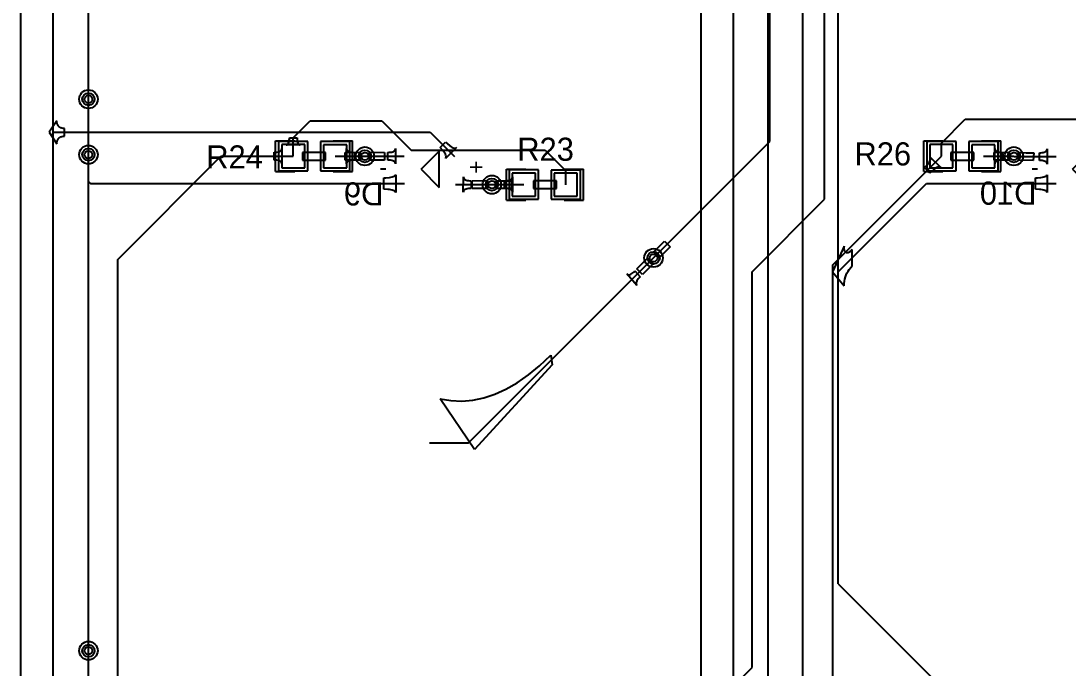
# Model space of a CAD drawing. Extents: x 44 to 130, y 28 to 128.
# Drawn here: x 44.45 to 79, y 61.78 to 83.11 of the extents above; entities that cross this region are included whole.
import ezdxf

# ---------------------------------------------------------------- set-up
doc = ezdxf.new("R2010")
doc.units = 0
doc.layers.get('0').update_dxf_attribs({"linetype": 'CONTINUOUS'})
for name, color, linetype in [('BOTTOMLAYER', 5, 'CONTINUOUS'), ('BOTTOMOVERLAY', 54, 'CONTINUOUS'), ('BOTTOMSOLDER', 6, 'CONTINUOUS'), ('KEEPOUTLAYER', 6, 'CONTINUOUS'), ('MULTILAYER', 9, 'CONTINUOUS'), ('TOPLAYER', 1, 'CONTINUOUS'), ('TOPOVERLAY', 2, 'CONTINUOUS'), ('TOPPASTE', 8, 'CONTINUOUS'), ('TOPSOLDER', 216, 'CONTINUOUS')]:
    doc.layers.add(name, color=color, linetype=linetype)

# ---------------------------------------------------------------- blocks, each defined once
blk = doc.blocks.new('LED_B_19')
at = {"layer": 'BOTTOMOVERLAY'}
for p, q in [((0.0254, 0.2794), (-0.5715, -0.3175)), ((0.0254, 0.2794), (0.6223, -0.3175)), ((-0.5715, -0.3175), (0.6223, -0.3175))]:
    blk.add_line(p, q, dxfattribs=at)
at = {"layer": 'BOTTOMOVERLAY', "text_generation_flag": 2}
for s, rotation, p in [('-', 90, (0.254, 1.651)), ('+', 180, (-0.127, -1.27))]:
    blk.add_text(s, height=0.5588, rotation=rotation, dxfattribs=at).set_placement(p)
blk = doc.blocks.new('LED_B_20')
at = {"layer": 'BOTTOMOVERLAY'}
for p, q in [((0.0254, 0.2794), (-0.5715, -0.3175)), ((0.0254, 0.2794), (0.6223, -0.3175)), ((-0.5715, -0.3175), (0.6223, -0.3175))]:
    blk.add_line(p, q, dxfattribs=at)
at = {"layer": 'BOTTOMOVERLAY', "text_generation_flag": 2}
for s, rotation, p in [('-', 90, (0.254, 1.651)), ('+', 180, (-0.127, -1.27))]:
    blk.add_text(s, height=0.5588, rotation=rotation, dxfattribs=at).set_placement(p)
blk = doc.blocks.new('0603__39')
at = {"layer": 'TOPLAYER'}
for p, q in [((-1.0668, 0.381), (-1.0668, -0.381)), ((-0.3048, 0.381), (-1.0668, 0.381)), ((-0.3048, -0.381), (-0.3048, 0.381)), ((0.3175, 0.379374), (0.3175, -0.382626)), ((1.0795, 0.379374), (0.3175, 0.379374)), ((1.0795, -0.382626), (1.0795, 0.379374)), ((-1.0668, -0.381), (-0.3048, -0.381)), ((0.3175, -0.382626), (1.0795, -0.382626))]:
    blk.add_line(p, q, dxfattribs=at)
for centre in [(-0.6858, 0), (0.6985, -0.001626)]:
    blk.add_circle(centre, 0, dxfattribs=at)
at = {"layer": 'TOPOVERLAY'}
for p, q in [((-0.635, 0.506374), (-1.27, 0.506374)), ((-1.27, 0.506374), (-1.27, -0.509626)), ((1.27, 0.506374), (0.635, 0.506374)), ((1.27, 0.506374), (1.27, -0.509626)), ((-0.380301, 0.125143), (-0.380301, -0.128857)), ((0.381698, 0.125143), (-0.380301, 0.125143)), ((0.381698, -0.128857), (0.381698, 0.125143)), ((-0.380301, -0.128857), (0.381698, -0.128857)), ((-0.635, -0.509626), (-1.27, -0.509626)), ((1.27, -0.509626), (0.635, -0.509626))]:
    blk.add_line(p, q, dxfattribs=at)
at = {"layer": 'TOPPASTE'}
for p, q in [((-1.0668, 0.381), (-1.0668, -0.381)), ((-0.3048, 0.381), (-1.0668, 0.381)), ((-0.3048, -0.381), (-0.3048, 0.381)), ((0.3175, 0.379374), (0.3175, -0.382626)), ((1.0795, 0.379374), (0.3175, 0.379374)), ((1.0795, -0.382626), (1.0795, 0.379374)), ((-1.0668, -0.381), (-0.3048, -0.381)), ((0.3175, -0.382626), (1.0795, -0.382626))]:
    blk.add_line(p, q, dxfattribs=at)
for centre in [(-0.6858, 0), (0.6985, -0.001626)]:
    blk.add_circle(centre, 0, dxfattribs=at)
at = {"layer": 'TOPSOLDER'}
for p, q in [((-1.1684, 0.4826), (-1.1684, -0.4826)), ((-0.2032, 0.4826), (-1.1684, 0.4826)), ((-0.2032, -0.4826), (-0.2032, 0.4826)), ((0.2159, 0.480974), (0.2159, -0.484226)), ((1.1811, 0.480974), (0.2159, 0.480974)), ((1.1811, -0.484226), (1.1811, 0.480974)), ((-1.1684, -0.4826), (-0.2032, -0.4826)), ((0.2159, -0.484226), (1.1811, -0.484226))]:
    blk.add_line(p, q, dxfattribs=at)
for centre in [(-0.6858, 0), (0.6985, -0.001626)]:
    blk.add_circle(centre, 0, dxfattribs=at)
blk = doc.blocks.new('0603__40')
at = {"layer": 'TOPLAYER'}
for p, q in [((-1.0668, 0.381), (-1.0668, -0.381)), ((-0.3048, 0.381), (-1.0668, 0.381)), ((-0.3048, -0.381), (-0.3048, 0.381)), ((0.3175, 0.379374), (0.3175, -0.382626)), ((1.0795, 0.379374), (0.3175, 0.379374)), ((1.0795, -0.382626), (1.0795, 0.379374)), ((-1.0668, -0.381), (-0.3048, -0.381)), ((0.3175, -0.382626), (1.0795, -0.382626))]:
    blk.add_line(p, q, dxfattribs=at)
for centre in [(-0.6858, 0), (0.6985, -0.001626)]:
    blk.add_circle(centre, 0, dxfattribs=at)
at = {"layer": 'TOPOVERLAY'}
for p, q in [((-1.27, 0.506374), (-0.635, 0.506374)), ((-1.27, -0.509626), (-1.27, 0.506374)), ((0.635, 0.506374), (1.27, 0.506374)), ((1.27, -0.509626), (1.27, 0.506374)), ((-0.380403, 0.125113), (-0.380403, -0.128887)), ((0.381597, 0.125113), (-0.380403, 0.125113)), ((0.381597, -0.128887), (0.381597, 0.125113)), ((-0.380403, -0.128887), (0.381597, -0.128887)), ((-1.27, -0.509626), (-0.635, -0.509626)), ((0.635, -0.509626), (1.27, -0.509626))]:
    blk.add_line(p, q, dxfattribs=at)
at = {"layer": 'TOPPASTE'}
for p, q in [((-1.0668, 0.381), (-1.0668, -0.381)), ((-0.3048, 0.381), (-1.0668, 0.381)), ((-0.3048, -0.381), (-0.3048, 0.381)), ((0.3175, 0.379374), (0.3175, -0.382626)), ((1.0795, 0.379374), (0.3175, 0.379374)), ((1.0795, -0.382626), (1.0795, 0.379374)), ((-1.0668, -0.381), (-0.3048, -0.381)), ((0.3175, -0.382626), (1.0795, -0.382626))]:
    blk.add_line(p, q, dxfattribs=at)
for centre in [(-0.6858, 0), (0.6985, -0.001626)]:
    blk.add_circle(centre, 0, dxfattribs=at)
at = {"layer": 'TOPSOLDER'}
for p, q in [((-1.1684, 0.4826), (-1.1684, -0.4826)), ((-0.2032, 0.4826), (-1.1684, 0.4826)), ((-0.2032, -0.4826), (-0.2032, 0.4826)), ((0.2159, 0.480974), (0.2159, -0.484226)), ((1.1811, 0.480974), (0.2159, 0.480974)), ((1.1811, -0.484226), (1.1811, 0.480974)), ((-1.1684, -0.4826), (-0.2032, -0.4826)), ((0.2159, -0.484226), (1.1811, -0.484226))]:
    blk.add_line(p, q, dxfattribs=at)
for centre in [(-0.6858, 0), (0.6985, -0.001626)]:
    blk.add_circle(centre, 0, dxfattribs=at)
blk = doc.blocks.new('0603__42')
at = {"layer": 'TOPLAYER'}
for p, q in [((-1.0668, 0.381), (-1.0668, -0.381)), ((-0.3048, 0.381), (-1.0668, 0.381)), ((-0.3048, -0.381), (-0.3048, 0.381)), ((0.3175, 0.379374), (0.3175, -0.382626)), ((1.0795, 0.379374), (0.3175, 0.379374)), ((1.0795, -0.382626), (1.0795, 0.379374)), ((-1.0668, -0.381), (-0.3048, -0.381)), ((0.3175, -0.382626), (1.0795, -0.382626))]:
    blk.add_line(p, q, dxfattribs=at)
for centre in [(-0.6858, 0), (0.6985, -0.001626)]:
    blk.add_circle(centre, 0, dxfattribs=at)
at = {"layer": 'TOPOVERLAY'}
for p, q in [((-1.27, 0.506374), (-0.635, 0.506374)), ((-1.27, -0.509626), (-1.27, 0.506374)), ((0.635, 0.506374), (1.27, 0.506374)), ((1.27, -0.509626), (1.27, 0.506374)), ((-0.380337, 0.12496), (-0.380337, -0.12904)), ((0.381663, 0.12496), (-0.380337, 0.12496)), ((0.381663, -0.12904), (0.381663, 0.12496)), ((-0.380337, -0.12904), (0.381663, -0.12904)), ((-1.27, -0.509626), (-0.635, -0.509626)), ((0.635, -0.509626), (1.27, -0.509626))]:
    blk.add_line(p, q, dxfattribs=at)
at = {"layer": 'TOPPASTE'}
for p, q in [((-1.0668, 0.381), (-1.0668, -0.381)), ((-0.3048, 0.381), (-1.0668, 0.381)), ((-0.3048, -0.381), (-0.3048, 0.381)), ((0.3175, 0.379374), (0.3175, -0.382626)), ((1.0795, 0.379374), (0.3175, 0.379374)), ((1.0795, -0.382626), (1.0795, 0.379374)), ((-1.0668, -0.381), (-0.3048, -0.381)), ((0.3175, -0.382626), (1.0795, -0.382626))]:
    blk.add_line(p, q, dxfattribs=at)
for centre in [(-0.6858, 0), (0.6985, -0.001626)]:
    blk.add_circle(centre, 0, dxfattribs=at)
at = {"layer": 'TOPSOLDER'}
for p, q in [((-1.1684, 0.4826), (-1.1684, -0.4826)), ((-0.2032, 0.4826), (-1.1684, 0.4826)), ((-0.2032, -0.4826), (-0.2032, 0.4826)), ((0.2159, 0.480974), (0.2159, -0.484226)), ((1.1811, 0.480974), (0.2159, 0.480974)), ((1.1811, -0.484226), (1.1811, 0.480974)), ((-1.1684, -0.4826), (-0.2032, -0.4826)), ((0.2159, -0.484226), (1.1811, -0.484226))]:
    blk.add_line(p, q, dxfattribs=at)
for centre in [(-0.6858, 0), (0.6985, -0.001626)]:
    blk.add_circle(centre, 0, dxfattribs=at)

msp = doc.modelspace()

# ---------------------------------------------------------------- linework, layer by layer
at = {"layer": 'BOTTOMLAYER'}
for p, q in [((69.106001, 42.382999), (69.106001, 111.877399)), ((67.963001, 42.281399), (67.963001, 109.743799)), ((45.509401, 79.441599), (45.509401, 97.577199)), ((46.677801, 80.533799), (46.677801, 95.799199)), ((70.249001, 42.636999), (70.249001, 94.300599)), ((66.896201, 41.722594), (66.896201, 93.284599)), ((71.417401, 74.844199), (71.417401, 93.055999)), ((45.636401, 79.822599), (45.382401, 79.441599)), ((45.638941, 79.774339), (45.636401, 79.822599)), ((45.646561, 79.731159), (45.638941, 79.774339)), ((45.659261, 79.693059), (45.646561, 79.731159)), ((45.677041, 79.660039), (45.659261, 79.693059)), ((45.699901, 79.632099), (45.677041, 79.660039)), ((45.727841, 79.609239), (45.699901, 79.632099)), ((45.760861, 79.591459), (45.727841, 79.609239)), ((45.798961, 79.578759), (45.760861, 79.591459)), ((45.842141, 79.571139), (45.798961, 79.578759)), ((45.890401, 79.568599), (45.842141, 79.571139)), ((45.890401, 79.314599), (45.890401, 79.568599)), ((45.382401, 79.441599), (45.382401, 79.441599)), ((45.382401, 79.441599), (45.382401, 79.441599)), ((45.382401, 79.441599), (45.382401, 79.441599)), ((45.382401, 79.441599), (45.382401, 79.441599)), ((45.382401, 79.441599), (45.382401, 79.441599)), ((45.382401, 79.441599), (45.382401, 79.441599)), ((45.382401, 79.441599), (45.382401, 79.441599)), ((45.382401, 79.441599), (45.382401, 79.441599)), ((45.382401, 79.441599), (45.382401, 79.441599)), ((45.382401, 79.441599), (45.382401, 79.441599)), ((45.382401, 79.441599), (45.636401, 79.060599)), ((45.509401, 79.441599), (57.9552, 79.441599)), ((45.509401, 61.382199), (45.509401, 79.441599)), ((45.638941, 79.108859), (45.646561, 79.152039)), ((45.646561, 79.152039), (45.659261, 79.190139)), ((45.659261, 79.190139), (45.677041, 79.223159)), ((45.677041, 79.223159), (45.699901, 79.251099)), ((45.699901, 79.251099), (45.727841, 79.273959)), ((45.727841, 79.273959), (45.760861, 79.291739)), ((45.760861, 79.291739), (45.798961, 79.304439)), ((45.798961, 79.304439), (45.842141, 79.312059)), ((45.842141, 79.312059), (45.890401, 79.314599)), ((57.9552, 79.441599), (58.755501, 78.641298)), ((58.276724, 78.940469), (58.45633, 79.120075)), ((58.45633, 79.120075), (58.508689, 79.069481)), ((45.636401, 79.060599), (45.638941, 79.108859)), ((55.952268, 78.520285), (55.952268, 78.784861)), ((55.952268, 78.784861), (55.958003, 78.783856)), ((55.958003, 78.783856), (55.973401, 78.782956)), ((55.973401, 78.782956), (56.44433, 78.779573)), ((56.44433, 78.779573), (56.44433, 78.525573)), ((56.55133, 78.779573), (56.600169, 78.780843)), ((56.55133, 78.525573), (56.55133, 78.779573)), ((56.600169, 78.780843), (56.643867, 78.784653)), ((56.643867, 78.784653), (56.682424, 78.791003)), ((56.682424, 78.791003), (56.71584, 78.799893)), ((56.71584, 78.799893), (56.744116, 78.811323)), ((56.744116, 78.811323), (56.76725, 78.825293)), ((56.76725, 78.825293), (56.785243, 78.841803)), ((56.785243, 78.841803), (56.798096, 78.860853)), ((56.798096, 78.860853), (56.805807, 78.882443)), ((56.805807, 78.882443), (56.808378, 78.906573)), ((56.808378, 78.906573), (56.808378, 78.398573)), ((58.370729, 78.839403), (58.276724, 78.940469)), ((58.406955, 78.794348), (58.370729, 78.839403)), ((58.435997, 78.752949), (58.406955, 78.794348)), ((58.815539, 78.937421), (58.459378, 78.58126)), ((58.508689, 79.069481), (58.602451, 78.989845)), ((58.602451, 78.989845), (58.64385, 78.960802)), ((58.64385, 78.960802), (58.681597, 78.938946)), ((58.681597, 78.938946), (58.715692, 78.924272)), ((58.715692, 78.924272), (58.746133, 78.916784)), ((58.746133, 78.916784), (58.772923, 78.916479)), ((58.772923, 78.916479), (58.796057, 78.923358)), ((58.796057, 78.923358), (58.815539, 78.937421)), ((77.362256, 78.517747), (77.366576, 78.782365)), ((77.366576, 78.782365), (77.37366, 78.77969)), ((77.37366, 78.77969), (77.390247, 78.7773)), ((77.390247, 78.7773), (77.416332, 78.775189)), ((77.416332, 78.775189), (77.615674, 78.769563)), ((78.100169, 78.769568), (78.143867, 78.773378)), ((78.143867, 78.773378), (78.182424, 78.779728)), ((78.182424, 78.779728), (78.215841, 78.788618)), ((78.215841, 78.788618), (78.244116, 78.800048)), ((78.244116, 78.800048), (78.26725, 78.814018)), ((78.26725, 78.814018), (78.285243, 78.830528)), ((78.285243, 78.830528), (78.298096, 78.849578)), ((78.298096, 78.849578), (78.305807, 78.871168)), ((78.305807, 78.871168), (78.308378, 78.895298)), ((78.308378, 78.895298), (78.308378, 78.387298)), ((46.677801, 77.815999), (46.677801, 78.704999)), ((55.798027, 78.652573), (57.093226, 78.652573)), ((56.44433, 78.525573), (55.952268, 78.520285)), ((56.600169, 78.524303), (56.55133, 78.525573)), ((56.643867, 78.520493), (56.600169, 78.524303)), ((56.682424, 78.514143), (56.643867, 78.520493)), ((56.71584, 78.505253), (56.682424, 78.514143)), ((56.744116, 78.493823), (56.71584, 78.505253)), ((56.76725, 78.479853), (56.744116, 78.493823)), ((56.785243, 78.463343), (56.76725, 78.479853)), ((56.798096, 78.444293), (56.785243, 78.463343)), ((56.805807, 78.422703), (56.798096, 78.444293)), ((58.457854, 78.715202), (58.435997, 78.752949)), ((58.472527, 78.681108), (58.457854, 78.715202)), ((58.459378, 78.58126), (58.473442, 78.600742)), ((58.480015, 78.650666), (58.472527, 78.681108)), ((58.473442, 78.600742), (58.48032, 78.623876)), ((58.48032, 78.623876), (58.480015, 78.650666)), ((77.221502, 78.641298), (78.604501, 78.641298)), ((77.846804, 78.514298), (77.362256, 78.517747)), ((77.615674, 78.769563), (77.864934, 78.768298)), ((77.864934, 78.768298), (77.846804, 78.514298)), ((78.05133, 78.768298), (78.100169, 78.769568)), ((78.05133, 78.514298), (78.05133, 78.768298)), ((78.100169, 78.513028), (78.05133, 78.514298)), ((78.143867, 78.509218), (78.100169, 78.513028)), ((78.182424, 78.502868), (78.143867, 78.509218)), ((78.215841, 78.493978), (78.182424, 78.502868)), ((78.244116, 78.482548), (78.215841, 78.493978)), ((78.26725, 78.468578), (78.244116, 78.482548)), ((78.285243, 78.452068), (78.26725, 78.468578)), ((78.298096, 78.433018), (78.285243, 78.452068)), ((78.305807, 78.411428), (78.298096, 78.433018)), ((56.808378, 78.398573), (56.805807, 78.422703)), ((78.308378, 78.387298), (78.305807, 78.411428)), ((46.677801, 77.815999), (46.741502, 77.752298)), ((46.677801, 62.347399), (46.677801, 77.815999)), ((46.741502, 77.752298), (57.104501, 77.752298)), ((56.42433, 77.942798), (56.490878, 77.943799)), ((56.42433, 77.561798), (56.42433, 77.942798)), ((56.490878, 77.943799), (56.605576, 77.95181)), ((56.605576, 77.95181), (56.65373, 77.958818)), ((56.65373, 77.958818), (56.695749, 77.96783)), ((56.695749, 77.96783), (56.731639, 77.978843)), ((56.731639, 77.978843), (56.761395, 77.991861)), ((56.761395, 77.991861), (56.78502, 78.00688)), ((56.78502, 78.00688), (56.802513, 78.0239)), ((56.802513, 78.0239), (56.813874, 78.042925)), ((56.813874, 78.042925), (56.813874, 77.461671)), ((59.043458, 77.46319), (59.051624, 77.970024)), ((59.051624, 77.970024), (59.053827, 77.945894)), ((59.053827, 77.945894), (59.061251, 77.924304)), ((59.061251, 77.924304), (59.0739, 77.905254)), ((59.0739, 77.905254), (59.091769, 77.888744)), ((59.091769, 77.888744), (59.114863, 77.874774)), ((59.114863, 77.874774), (59.143179, 77.863344)), ((59.143179, 77.863344), (59.176719, 77.854454)), ((59.176719, 77.854454), (59.21548, 77.848104)), ((59.21548, 77.848104), (59.259465, 77.844294)), ((59.259465, 77.844294), (59.308672, 77.843024)), ((59.308672, 77.843024), (59.308672, 77.589024)), ((59.342724, 77.843024), (59.834785, 77.848313)), ((59.342724, 77.589024), (59.342724, 77.843024)), ((59.834785, 77.848313), (59.834785, 77.583736)), ((71.417401, 74.844199), (74.3255, 77.752298)), ((74.3255, 77.752298), (78.604501, 77.752298)), ((77.92433, 77.942798), (77.990878, 77.943799)), ((77.92433, 77.561798), (77.92433, 77.942798)), ((77.990878, 77.943799), (78.105577, 77.95181)), ((78.105577, 77.95181), (78.15373, 77.958818)), ((78.15373, 77.958818), (78.195749, 77.96783)), ((78.195749, 77.96783), (78.231639, 77.978843)), ((78.231639, 77.978843), (78.261395, 77.991861)), ((78.261395, 77.991861), (78.28502, 78.00688)), ((78.28502, 78.00688), (78.302513, 78.0239)), ((78.302513, 78.0239), (78.313874, 78.042925)), ((78.313874, 78.042925), (78.313874, 77.461671)), ((56.551294, 77.557793), (56.42433, 77.561798)), ((56.605576, 77.552786), (56.551294, 77.557793)), ((56.65373, 77.545778), (56.605576, 77.552786)), ((56.695749, 77.536766), (56.65373, 77.545778)), ((56.731639, 77.525753), (56.695749, 77.536766)), ((56.761395, 77.512735), (56.731639, 77.525753)), ((56.78502, 77.497716), (56.761395, 77.512735)), ((56.802513, 77.480696), (56.78502, 77.497716)), ((56.813874, 77.461671), (56.802513, 77.480696)), ((58.791775, 77.716024), (59.989027, 77.716024)), ((59.046476, 77.487099), (59.043458, 77.46319)), ((59.054716, 77.508491), (59.046476, 77.487099)), ((59.06818, 77.527366), (59.054716, 77.508491)), ((59.086864, 77.543723), (59.06818, 77.527366)), ((59.110776, 77.557566), (59.086864, 77.543723)), ((59.13991, 77.56889), (59.110776, 77.557566)), ((59.174266, 77.577699), (59.13991, 77.56889)), ((59.213844, 77.58399), (59.174266, 77.577699)), ((59.258647, 77.587767), (59.213844, 77.58399)), ((59.308672, 77.589024), (59.258647, 77.587767)), ((59.813652, 77.585641), (59.342724, 77.589024)), ((59.82905, 77.584742), (59.813652, 77.585641)), ((59.834785, 77.583736), (59.82905, 77.584742)), ((78.051294, 77.557793), (77.92433, 77.561798)), ((78.105577, 77.552786), (78.051294, 77.557793)), ((78.15373, 77.545778), (78.105577, 77.552786)), ((78.195749, 77.536766), (78.15373, 77.545778)), ((78.231639, 77.525753), (78.195749, 77.536766)), ((78.261395, 77.512735), (78.231639, 77.525753)), ((78.28502, 77.497716), (78.261395, 77.512735)), ((78.302513, 77.480696), (78.28502, 77.497716)), ((78.313874, 77.461671), (78.302513, 77.480696)), ((71.607901, 75.685106), (71.226901, 74.844199)), ((71.610596, 75.615411), (71.607901, 75.685106)), ((71.618678, 75.558724), (71.610596, 75.615411)), ((71.632148, 75.515043), (71.618678, 75.558724)), ((71.651007, 75.484373), (71.632148, 75.515043)), ((71.675254, 75.46671), (71.651007, 75.484373)), ((71.704888, 75.462054), (71.675254, 75.46671)), ((71.73991, 75.470405), (71.704888, 75.462054)), ((71.780321, 75.491767), (71.73991, 75.470405)), ((71.82612, 75.526135), (71.780321, 75.491767)), ((71.877309, 75.573514), (71.82612, 75.526135)), ((71.877309, 75.034699), (71.877309, 75.573514)), ((59.216801, 69.196798), (65.321401, 75.301399)), ((64.774592, 74.934196), (65.118795, 75.285877)), ((65.289587, 75.085194), (64.954198, 74.75459)), ((65.118795, 75.285877), (65.305879, 75.098793)), ((65.301111, 75.095445), (65.289587, 75.085194)), ((65.305879, 75.098793), (65.301111, 75.095445)), ((71.780321, 74.922471), (71.82612, 74.9797)), ((71.82612, 74.9797), (71.877309, 75.034699)), ((64.773708, 74.395129), (64.438682, 74.777679)), ((64.438682, 74.777679), (64.456465, 74.761374)), ((64.456465, 74.761374), (64.476307, 74.750722)), ((64.476307, 74.750722), (64.498212, 74.745718)), ((64.498212, 74.745718), (64.52218, 74.746366)), ((64.52218, 74.746366), (64.54821, 74.752662)), ((64.54821, 74.752662), (64.5763, 74.764608)), ((64.5763, 74.764608), (64.606454, 74.782202)), ((64.606454, 74.782202), (64.638667, 74.805446)), ((64.638667, 74.805446), (64.672944, 74.834341)), ((64.672944, 74.834341), (64.709281, 74.868885)), ((64.709281, 74.868885), (64.879281, 74.679673)), ((64.954198, 74.75459), (64.774592, 74.934196)), ((64.844181, 74.642784), (64.814536, 74.607771)), ((64.879281, 74.679673), (64.844181, 74.642784)), ((71.226901, 74.844199), (71.226901, 74.844199)), ((71.226901, 74.844199), (71.226901, 74.844199)), ((71.226901, 74.844199), (71.226901, 74.844199)), ((71.226901, 74.844199), (71.226901, 74.844199)), ((71.226901, 74.844199), (71.226901, 74.844199)), ((71.226901, 74.844199), (71.226901, 74.844199)), ((71.226901, 74.844199), (71.226901, 74.844199)), ((71.226901, 74.844199), (71.226901, 74.844199)), ((71.226901, 74.844199), (71.226901, 74.844199)), ((71.226901, 74.844199), (71.226901, 74.844199)), ((71.226901, 74.844199), (71.607901, 74.384291)), ((71.417401, 64.557199), (71.417401, 74.844199)), ((71.632148, 74.602848), (71.651007, 74.671237)), ((71.651007, 74.671237), (71.675254, 74.737392)), ((71.675254, 74.737392), (71.704888, 74.801319)), ((71.704888, 74.801319), (71.73991, 74.86301)), ((71.73991, 74.86301), (71.780321, 74.922471)), ((64.75049, 74.486455), (64.748115, 74.460811)), ((64.748115, 74.460811), (64.751191, 74.437042)), ((64.758321, 74.513971), (64.75049, 74.486455)), ((64.751191, 74.437042), (64.759723, 74.41515)), ((64.771605, 74.543364), (64.758321, 74.513971)), ((64.759723, 74.41515), (64.773708, 74.395129)), ((64.790343, 74.574629), (64.771605, 74.543364)), ((64.814536, 74.607771), (64.790343, 74.574629)), ((71.607901, 74.384291), (71.610596, 74.459376)), ((71.610596, 74.459376), (71.618678, 74.532228)), ((71.618678, 74.532228), (71.632148, 74.602848)), ((61.561716, 71.743504), (61.933907, 72.093511)), ((61.933907, 72.093511), (61.975215, 71.77561)), ((61.975215, 71.77561), (59.41506, 68.985613)), ((61.190988, 71.439331), (61.561716, 71.743504)), ((60.453918, 70.968484), (60.821722, 71.18099)), ((60.821722, 71.18099), (61.190988, 71.439331)), ((60.087576, 70.801809), (60.453918, 70.968484)), ((59.41506, 68.985613), (58.277796, 70.655922)), ((58.277796, 70.655922), (58.636827, 70.593433)), ((58.636827, 70.593433), (58.997322, 70.576778)), ((58.997322, 70.576778), (59.359277, 70.605955)), ((59.359277, 70.605955), (59.722695, 70.680966)), ((59.722695, 70.680966), (60.087576, 70.801809)), ((57.930001, 69.196798), (59.216801, 69.196798)), ((71.417401, 64.557199), (76.222301, 59.752299))]:
    msp.add_line(p, q, dxfattribs=at)
for centre, radius in [((46.677801, 80.533799), 0.2032), ((46.677801, 80.533799), 0.127), ((46.677801, 78.704999), 0.2032), ((46.677801, 78.704999), 0.127), ((55.798027, 78.652573), 0.2032), ((55.798027, 78.652573), 0.127), ((77.210227, 78.652573), 0.2032), ((77.210227, 78.652573), 0.127), ((59.989027, 77.716024), 0.2032), ((59.989027, 77.716024), 0.127), ((65.321401, 75.301399), 0.2032), ((65.321401, 75.301399), 0.127), ((46.677801, 62.347399), 0.2032), ((46.677801, 62.347399), 0.127)]:
    msp.add_circle(centre, radius, dxfattribs=at)
at = {"layer": 'BOTTOMSOLDER'}
for centre, radius in [((46.677801, 80.533799), 0.3048), ((46.677801, 80.533799), 0.127), ((46.677801, 78.704999), 0.3048), ((46.677801, 78.704999), 0.127), ((55.798027, 78.652573), 0.3048), ((55.798027, 78.652573), 0.127), ((77.210227, 78.652573), 0.3048), ((77.210227, 78.652573), 0.127), ((59.989027, 77.716024), 0.3048), ((59.989027, 77.716024), 0.127), ((65.321401, 75.301399), 0.3048), ((65.321401, 75.301399), 0.127), ((46.677801, 62.347399), 0.3048), ((46.677801, 62.347399), 0.127)]:
    msp.add_circle(centre, radius, dxfattribs=at)
at = {"layer": 'KEEPOUTLAYER'}
msp.add_line((44.45, 60.004449), (44.45, 99.431399), dxfattribs=at)
at = {"layer": 'MULTILAYER'}
for centre, radius in [((46.677801, 80.533799), 0.2032), ((46.677801, 80.533799), 0.127), ((46.677801, 78.704999), 0.2032), ((46.677801, 78.704999), 0.127), ((55.798027, 78.652573), 0.2032), ((55.798027, 78.652573), 0.127), ((77.210227, 78.652573), 0.2032), ((77.210227, 78.652573), 0.127), ((59.989027, 77.716024), 0.2032), ((59.989027, 77.716024), 0.127), ((65.321401, 75.301399), 0.2032), ((65.321401, 75.301399), 0.127), ((46.677801, 62.347399), 0.2032), ((46.677801, 62.347399), 0.127)]:
    msp.add_circle(centre, radius, dxfattribs=at)
at = {"layer": 'TOPLAYER'}
for p, q in [((70.960201, 77.231799), (70.960201, 115.153999)), ((69.156801, 79.136799), (69.156801, 114.849199)), ((46.677801, 78.704999), (46.677801, 80.533799)), ((53.434201, 79.263799), (53.993001, 79.822599)), ((53.993001, 79.822599), (56.355201, 79.822599)), ((56.355201, 79.822599), (57.320401, 78.857399)), ((74.821001, 79.085999), (75.608401, 79.873399)), ((75.608401, 79.873399), (82.264827, 79.873399)), ((53.290417, 79.113433), (53.29776, 79.143977)), ((53.29776, 79.143977), (53.303005, 79.179217)), ((53.303005, 79.179217), (53.306152, 79.219158)), ((53.306152, 79.219158), (53.307201, 79.263799)), ((53.307201, 79.263799), (53.561201, 79.263799)), ((53.434201, 78.654199), (53.434201, 79.263799)), ((53.561201, 79.263799), (53.56225, 79.219158)), ((53.56225, 79.219158), (53.565397, 79.179217)), ((53.565397, 79.179217), (53.570642, 79.143977)), ((53.570642, 79.143977), (53.577985, 79.113433)), ((65.321401, 75.301399), (69.156801, 79.136799)), ((52.8025, 78.781199), (52.85134, 78.782469)), ((52.8025, 78.527199), (52.8025, 78.781199)), ((52.85134, 78.782469), (52.895038, 78.786279)), ((52.895038, 78.786279), (52.933595, 78.792629)), ((52.933595, 78.792629), (52.967011, 78.801519)), ((52.967011, 78.801519), (52.995286, 78.812949)), ((52.995286, 78.812949), (53.018421, 78.826919)), ((53.018421, 78.826919), (53.036414, 78.843429)), ((53.036414, 78.843429), (53.049267, 78.862479)), ((53.049267, 78.862479), (53.056978, 78.884069)), ((53.056978, 78.884069), (53.059548, 78.908199)), ((53.059548, 78.908199), (53.059548, 78.400199)), ((53.202302, 79.028851), (53.222233, 79.031201)), ((53.6661, 79.028851), (53.202302, 79.028851)), ((53.222233, 79.031201), (53.240066, 79.038249)), ((53.240066, 79.038249), (53.255799, 79.049997)), ((53.255799, 79.049997), (53.269436, 79.066443)), ((53.269436, 79.066443), (53.280975, 79.087589)), ((53.280975, 79.087589), (53.290417, 79.113433)), ((53.577985, 79.113433), (53.587426, 79.087589)), ((53.587426, 79.087589), (53.598966, 79.066443)), ((53.598966, 79.066443), (53.612603, 79.049997)), ((53.612603, 79.049997), (53.628336, 79.038249)), ((53.628336, 79.038249), (53.646169, 79.031201)), ((53.646169, 79.031201), (53.6661, 79.028851)), ((55.151724, 78.779573), (55.643785, 78.784861)), ((55.151724, 78.525573), (55.151724, 78.779573)), ((55.193154, 78.398573), (55.193154, 78.906573)), ((55.193154, 78.906573), (55.195724, 78.882443)), ((55.195724, 78.882443), (55.203435, 78.860853)), ((55.203435, 78.860853), (55.216288, 78.841803)), ((55.216288, 78.841803), (55.234281, 78.825293)), ((55.234281, 78.825293), (55.257416, 78.811323)), ((55.257416, 78.811323), (55.285691, 78.799893)), ((55.285691, 78.799893), (55.319107, 78.791003)), ((55.319107, 78.791003), (55.357664, 78.784653)), ((55.357664, 78.784653), (55.401362, 78.780843)), ((55.401362, 78.780843), (55.450202, 78.779573)), ((55.450202, 78.779573), (55.450202, 78.525573)), ((55.643785, 78.784861), (55.643785, 78.520285)), ((57.320401, 78.857399), (61.741627, 78.857399)), ((61.741627, 78.857399), (62.425801, 78.173224)), ((74.821001, 78.654199), (74.821001, 79.085999)), ((76.563924, 78.779573), (77.055985, 78.784861)), ((76.563924, 78.525573), (76.563924, 78.779573)), ((76.579954, 78.398573), (76.579954, 78.906573)), ((76.579954, 78.906573), (76.582524, 78.882443)), ((76.582524, 78.882443), (76.590235, 78.860853)), ((76.590235, 78.860853), (76.603088, 78.841803)), ((76.603088, 78.841803), (76.621081, 78.825293)), ((76.621081, 78.825293), (76.644216, 78.811323)), ((76.644216, 78.811323), (76.672491, 78.799893)), ((76.672491, 78.799893), (76.705907, 78.791003)), ((76.705907, 78.791003), (76.744464, 78.784653)), ((76.744464, 78.784653), (76.788162, 78.780843)), ((76.788162, 78.780843), (76.837002, 78.779573)), ((76.837002, 78.779573), (76.837002, 78.525573)), ((77.055985, 78.784861), (77.055985, 78.520285)), ((47.643001, 75.250599), (51.046601, 78.654199)), ((51.046601, 78.654199), (53.434201, 78.654199)), ((52.85134, 78.525929), (52.8025, 78.527199)), ((52.895038, 78.522119), (52.85134, 78.525929)), ((52.933595, 78.515769), (52.895038, 78.522119)), ((52.967011, 78.506879), (52.933595, 78.515769)), ((52.995286, 78.495449), (52.967011, 78.506879)), ((53.018421, 78.481479), (52.995286, 78.495449)), ((53.036414, 78.464969), (53.018421, 78.481479)), ((53.049267, 78.445919), (53.036414, 78.464969)), ((53.056978, 78.424329), (53.049267, 78.445919)), ((54.818501, 78.652573), (55.798027, 78.652573)), ((55.622652, 78.52219), (55.151724, 78.525573)), ((55.203435, 78.444293), (55.195724, 78.422703)), ((55.216288, 78.463343), (55.203435, 78.444293)), ((55.234281, 78.479853), (55.216288, 78.463343)), ((55.257416, 78.493823), (55.234281, 78.479853)), ((55.285691, 78.505253), (55.257416, 78.493823)), ((55.319107, 78.514143), (55.285691, 78.505253)), ((55.357664, 78.520493), (55.319107, 78.514143)), ((55.401362, 78.524303), (55.357664, 78.520493)), ((55.450202, 78.525573), (55.401362, 78.524303)), ((55.63805, 78.521291), (55.622652, 78.52219)), ((55.643785, 78.520285), (55.63805, 78.521291)), ((71.239601, 75.072799), (74.821001, 78.654199)), ((74.393011, 78.421979), (74.421749, 78.463287)), ((74.421749, 78.463287), (74.4433, 78.501004)), ((74.457669, 78.615951), (74.4433, 78.635708)), ((74.4433, 78.635708), (74.80251, 78.276498)), ((74.4433, 78.501004), (74.457669, 78.535129)), ((74.464852, 78.592604), (74.457669, 78.615951)), ((74.457669, 78.535129), (74.464852, 78.565662)), ((74.464852, 78.565662), (74.464852, 78.592604)), ((76.205301, 78.652573), (77.210227, 78.652573)), ((77.034852, 78.52219), (76.563924, 78.525573)), ((76.590235, 78.444293), (76.582524, 78.422703)), ((76.603088, 78.463343), (76.590235, 78.444293)), ((76.621081, 78.479853), (76.603088, 78.463343)), ((76.644216, 78.493823), (76.621081, 78.479853)), ((76.672491, 78.505253), (76.644216, 78.493823)), ((76.705907, 78.514143), (76.672491, 78.505253)), ((76.744464, 78.520493), (76.705907, 78.514143)), ((76.788162, 78.524303), (76.744464, 78.520493)), ((76.837002, 78.525573), (76.788162, 78.524303)), ((77.05025, 78.521291), (77.034852, 78.52219)), ((77.055985, 78.520285), (77.05025, 78.521291)), ((53.059548, 78.400199), (53.056978, 78.424329)), ((55.195724, 78.422703), (55.193154, 78.398573)), ((62.425801, 77.714399), (62.425801, 78.173224)), ((74.263694, 78.276498), (74.313984, 78.328583)), ((74.4433, 78.096892), (74.263694, 78.276498)), ((74.313984, 78.328583), (74.393011, 78.421979)), ((74.543879, 78.190288), (74.4433, 78.096892)), ((74.588781, 78.226209), (74.543879, 78.190288)), ((74.630089, 78.254946), (74.588781, 78.226209)), ((74.667806, 78.276498), (74.630089, 78.254946)), ((74.701931, 78.290867), (74.667806, 78.276498)), ((74.732464, 78.29805), (74.701931, 78.290867)), ((74.759406, 78.29805), (74.732464, 78.29805)), ((74.782754, 78.290867), (74.759406, 78.29805)), ((74.80251, 78.276498), (74.782754, 78.290867)), ((76.582524, 78.422703), (76.579954, 78.398573)), ((60.143268, 77.583736), (60.143268, 77.848313)), ((60.143268, 77.848313), (60.149003, 77.847307)), ((60.149003, 77.847307), (60.164401, 77.846408)), ((60.164401, 77.846408), (60.63533, 77.843024)), ((60.4098, 77.843024), (60.45864, 77.844294)), ((60.4098, 77.589024), (60.4098, 77.843024)), ((60.45864, 77.844294), (60.502338, 77.848104)), ((60.502338, 77.848104), (60.540895, 77.854454)), ((60.540895, 77.854454), (60.574311, 77.863344)), ((60.574311, 77.863344), (60.602586, 77.874774)), ((60.602586, 77.874774), (60.625721, 77.888744)), ((60.625721, 77.888744), (60.643714, 77.905254)), ((60.63533, 77.843024), (60.63533, 77.589024)), ((60.643714, 77.905254), (60.656567, 77.924304)), ((60.656567, 77.924304), (60.664278, 77.945894)), ((60.664278, 77.945894), (60.666848, 77.970024)), ((60.666848, 77.970024), (60.666848, 77.462024)), ((59.989027, 77.716024), (61.041501, 77.716024)), ((60.63533, 77.589024), (60.143268, 77.583736)), ((60.45864, 77.587754), (60.4098, 77.589024)), ((60.502338, 77.583944), (60.45864, 77.587754)), ((60.540895, 77.577594), (60.502338, 77.583944)), ((60.574311, 77.568704), (60.540895, 77.577594)), ((60.602586, 77.557274), (60.574311, 77.568704)), ((60.625721, 77.543304), (60.602586, 77.557274)), ((60.643714, 77.526794), (60.625721, 77.543304)), ((60.656567, 77.507744), (60.643714, 77.526794)), ((60.664278, 77.486154), (60.656567, 77.507744)), ((60.666848, 77.462024), (60.664278, 77.486154)), ((68.572601, 74.844199), (70.960201, 77.231799)), ((65.353214, 75.517604), (65.688604, 75.848207)), ((65.86821, 75.668602), (65.524007, 75.316921)), ((65.688604, 75.848207), (65.86821, 75.668602)), ((65.336923, 75.504004), (65.34169, 75.507352)), ((65.524007, 75.316921), (65.336923, 75.504004)), ((65.34169, 75.507352), (65.353214, 75.517604)), ((47.643001, 46.802599), (47.643001, 75.250599)), ((71.239601, 43.170399), (71.239601, 75.072799)), ((68.572601, 61.788599), (68.572601, 74.844199)), ((46.677801, 60.493199), (46.677801, 62.347399)), ((64.838801, 58.054799), (68.572601, 61.788599))]:
    msp.add_line(p, q, dxfattribs=at)
for centre, radius in [((46.677801, 80.533799), 0.2032), ((46.677801, 80.533799), 0.127), ((46.677801, 78.704999), 0.2032), ((46.677801, 78.704999), 0.127), ((55.798027, 78.652573), 0.2032), ((55.798027, 78.652573), 0.127), ((77.210227, 78.652573), 0.2032), ((77.210227, 78.652573), 0.127), ((59.989027, 77.716024), 0.2032), ((59.989027, 77.716024), 0.127), ((65.321401, 75.301399), 0.2032), ((65.321401, 75.301399), 0.127), ((46.677801, 62.347399), 0.2032), ((46.677801, 62.347399), 0.127)]:
    msp.add_circle(centre, radius, dxfattribs=at)
at = {"layer": 'TOPSOLDER'}
for centre, radius in [((46.677801, 80.533799), 0.3048), ((46.677801, 80.533799), 0.127), ((46.677801, 78.704999), 0.3048), ((46.677801, 78.704999), 0.127), ((55.798027, 78.652573), 0.3048), ((55.798027, 78.652573), 0.127), ((77.210227, 78.652573), 0.3048), ((77.210227, 78.652573), 0.127), ((59.989027, 77.716024), 0.3048), ((59.989027, 77.716024), 0.127), ((65.321401, 75.301399), 0.3048), ((65.321401, 75.301399), 0.127), ((46.677801, 62.347399), 0.3048), ((46.677801, 62.347399), 0.127)]:
    msp.add_circle(centre, radius, dxfattribs=at)

# ---------------------------------------------------------------- block references
for name, p, rotation in [('0603__40', (54.120001, 78.654199), 360), ('0603__42', (75.506801, 78.654199), 360), ('LED_B_19', (57.930001, 78.196798), 90), ('LED_B_20', (79.430001, 78.196798), 90), ('0603__39', (61.740001, 77.714399), 180)]:
    msp.add_blockref(name, p, dxfattribs=dict(rotation=rotation))

# ---------------------------------------------------------------- texts
at = {"layer": 'BOTTOMOVERLAY', "text_generation_flag": 2}
for s, p in [('D9', (56.408401, 77.028599)), ('D10', (77.958401, 77.053999))]:
    msp.add_text(s, height=0.762, dxfattribs=at).set_placement(p)
at = {"layer": 'TOPOVERLAY'}
for s, p in [('R23', (60.825601, 78.501799)), ('R26', (71.950801, 78.349399)), ('R24', (50.564001, 78.247799))]:
    msp.add_text(s, height=0.762, dxfattribs=at).set_placement(p)

doc.saveas('drawing.dxf')
